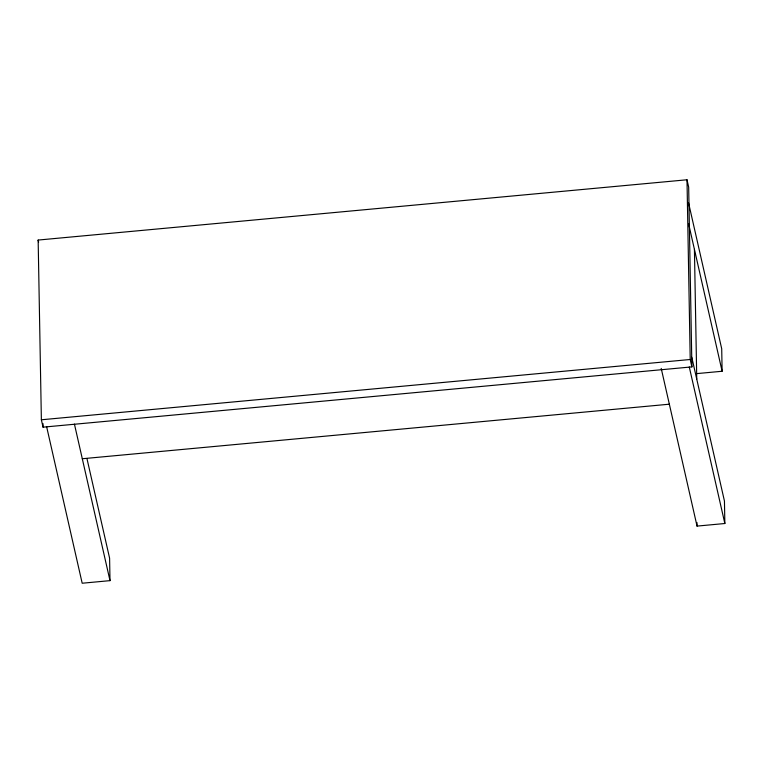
<?xml version="1.0" encoding="UTF-8"?>
<svg xmlns="http://www.w3.org/2000/svg" width="763" height="763" viewBox="0 0 763 763"><rect width="100%" height="100%" fill="white"/><g stroke="black" fill="none" stroke-linecap="round" stroke-linejoin="round"><path stroke-width="1.14" d="M38.15 240.059L686.996 179.772L688.674 187.164L691.898 366.889L43.052 427.166L41.374 419.784L38.15 240.059L38.627 242.167M41.374 419.784L690.219 359.497L691.898 366.889M696.629 373.622L722.113 371.257L721.712 348.786L688.522 202.7M82.299 458.744L669.351 404.199M86.934 458.468L109.595 558.173L109.996 580.643L82.185 583.228L46.629 426.698M661.216 368.415L697.039 526.098L724.85 523.513L724.449 501.053L691.764 357.218M688.655 223.96L722.113 371.257M689.285 366.993L724.85 523.513M74.431 424.114L109.996 580.643M694.425 249.348L696.753 379.154M696.981 522.55L697.039 526.098M686.996 179.772L690.219 359.497M42.995 423.599L43.052 427.166"/></g></svg>
